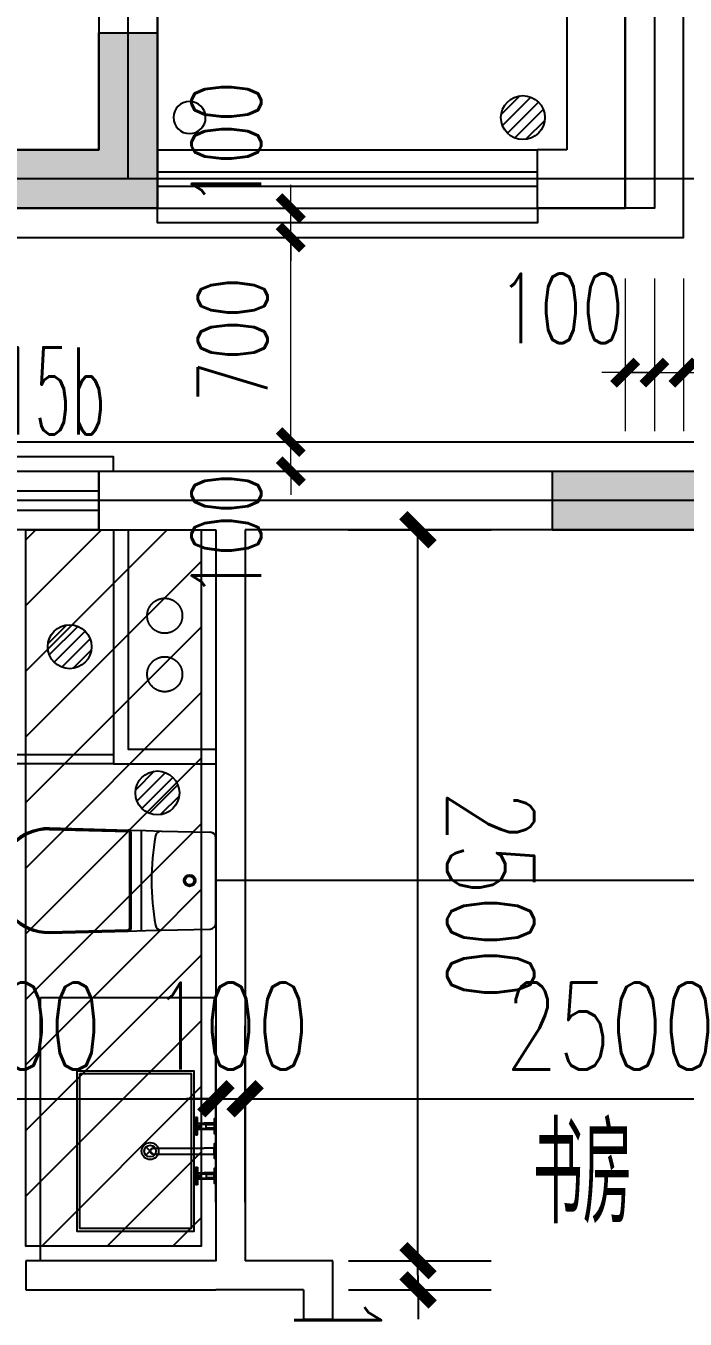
# Model space of a CAD drawing. Extents: x -59851 to 653804, y -249523 to 437614.
# Drawn here: x 536 to 2791, y 74206 to 78629 of the extents above; entities that cross this region are included whole.
import ezdxf

# ---------------------------------------------------------------- set-up
doc = ezdxf.new("R2010")
doc.units = 0
doc.header["$LTSCALE"] = 1000
doc.header["$MEASUREMENT"] = 0
doc.linetypes.add('PS', pattern=[3200, 1500, -200, 1500])
doc.layers.add('_S-PS(排水管)', color=255, linetype='Continuous', plot=False)
doc.layers.add('A-area(算半面积)', color=23, linetype='Continuous', plot=False)
for name, color, linetype in [('A-Lvtry（卫生间）', 5, 'Continuous'), ('A-外装饰线脚', 7, 'Continuous'), ('A-第三道尺寸线', 105, 'Continuous'), ('A-线脚看线', 9, 'Continuous'), ('A-降板区域', 251, 'Continuous'), ('AE-FLOR', 151, 'Continuous'), ('DOTE', 16, 'Continuous'), ('mianji', 6, 'Continuous'), ('NL', 5, 'Continuous'), ('PS', 6, 'PS'), ('PUB_HATCH', 8, 'Continuous'), ('PUB_TEXT', 7, 'Continuous'), ('WALL', 2, 'Continuous'), ('WINDOW', 4, 'Continuous'), ('WINDOW_TEXT', 7, 'Continuous'), ('剪力墙', 6, 'Continuous'), ('栏杆', 142, 'Continuous')]:
    doc.layers.add(name, color=color, linetype=linetype)
doc.layers.add('A-第四道尺寸线(线脚尺寸)', color=105, linetype='Continuous', lineweight=5)
doc.styles.add('_TCH_DIM_T3', font='SIMPLEX.shx', dxfattribs={"width": 0.705882, "bigfont": 'GBCBIG.shx'})
doc.styles.add('_TCH_WINDOW', font='SIMPLEX.shx', dxfattribs={"width": 0.7, "height": 3.5, "bigfont": 'GBCBIG.shx'})
doc.styles.get("Standard").update_dxf_attribs({"font": 'gbenor.shx', "width": 0.7, "bigfont": 'gbcbig.shx'})
doc.dimstyles.new('_TCH_ARCH&&100', dxfattribs={"dimtxt": 297.5, "dimasz": 100, "dimexe": 250, "dimexo": 300, "dimgap": 100, "dimtad": 1, "dimdec": 0, "dimzin": 0, "dimdsep": 46, "dimtxsty": '_TCH_DIM_T3', "dimblk": 'ARCHTICK', "dimcen": 0.09, "dimclrt": 7, "dimazin": 2, "dimtfac": 1, "dimtdec": 0, "dimtix": 1, "dimtmove": 2, "dimatfit": 3, "dimfxl": 0, "dimtolj": 1, "dimtzin": 0, "dimarcsym": 0})
doc.dimstyles.new('_TCH_ARCH&&80', dxfattribs={"dimtxt": 238, "dimasz": 80, "dimexe": 200, "dimexo": 240, "dimgap": 80, "dimtad": 1, "dimdec": 0, "dimzin": 0, "dimdsep": 46, "dimtxsty": '_TCH_DIM_T3', "dimblk": 'ARCHTICK', "dimcen": 0.09, "dimclrt": 7, "dimazin": 2, "dimtfac": 1, "dimtdec": 0, "dimtix": 1, "dimtmove": 2, "dimatfit": 3, "dimfxl": 0, "dimtolj": 1, "dimtzin": 0, "dimarcsym": 0})

# ---------------------------------------------------------------- blocks, each defined once
blk = doc.blocks.new('fdsfdsgfdsgb')
at = {"layer": 'mianji'}
blk.add_lwpolyline([(-208608.2, 137588.3), (-164208.2, 137588.3), (-164208.2, 135988.3), (-160408.2, 135988.3), (-160408.2, 146388.3), (-164608.2, 146388.3), (-164608.2, 147288.3), (-163408.2, 147288.3), (-163408.2, 150388.3), (-162808.2, 150388.3), (-162808.2, 157888.3), (-172908.2, 157888.3), (-172908.2, 155088.3), (-184508.2, 155088.3)], dxfattribs=at)
blk.add_lwpolyline([(-162808.2, 150588.3), (-162808.2, 150388.3), (-163408.2, 150388.3), (-163408.2, 147288.3), (-161808.2, 147288.3), (-161808.2, 150588.3)], close=True, dxfattribs=at)
blk = doc.blocks.new('zhouxianssceng0329')
at = {"layer": 'DOTE'}
for p, q in [((886.3, 144298.2), (886.3, 156469.4)), ((5501.3, 144298.2), (-3313.7, 144298.2)), ((5501.3, 143298.2), (-44988.6, 143298.2)), ((5501.3, 143198.2), (-3313.7, 143198.2)), ((5501.3, 141898.2), (-10113.7, 141898.2))]:
    blk.add_line(p, q, dxfattribs=at)
blk = doc.blocks.new('jgjlq030328')
at = {"layer": 'PUB_HATCH'}
for points in [[(-245335, 18311.9), (-245335, 17711.9), (-246985, 17711.9), (-246985, 17911.9), (-245535, 17911.9), (-245535, 18311.9)], [(-242335, 16211.9), (-242335, 16811.9), (-243985, 16811.9), (-243985, 16611.9), (-242535, 16611.9), (-242535, 16211.9)]]:
    blk.add_hatch(color=256, dxfattribs=at).paths.add_polyline_path(points)
at = {"layer": '剪力墙'}
for points in [[(-245335, 18311.9), (-245335, 17711.9), (-246985, 17711.9), (-246985, 17911.9), (-245535, 17911.9), (-245535, 18311.9)], [(-242335, 16211.9), (-242335, 16811.9), (-243985, 16811.9), (-243985, 16611.9), (-242535, 16611.9), (-242535, 16211.9)]]:
    blk.add_lwpolyline(points, close=True, dxfattribs=at)
blk = doc.blocks.new('A$C2EEA3612')
at = {"linetype": 'Continuous'}
for p, q in [((-180, 570), (-172.9, 299.7)), ((-175, 570.2), (-168, 299.8)), ((175, 570.2), (168, 299.8)), ((180, 570), (172.9, 299.7)), ((-172.9, 299.7), (-171.1, 240)), ((-163, 295), (163, 295)), ((-163, 290), (163, 290)), ((172.9, 299.7), (171.1, 240)), ((-171.6, 255), (171.6, 255)), ((-171.1, 240), (-169.5, 186.6)), ((171.1, 240), (169.5, 186.6)), ((-169.5, 186.6), (-165.6, 19.4)), ((169.5, 186.6), (165.6, 19.4)), ((-145.6, 0), (145.6, 0))]:
    blk.add_line(p, q, dxfattribs=at)
for radius in [20, 15]:
    blk.add_circle((0, 90), radius, dxfattribs=at)
for centre, radius, start, end in [((0, 570), 180, 0, 180), ((0, 570), 175, 0, 180), ((-163, 300), 10, 181.7534, 270), ((-163, 300), 5, 181.7534, 270), ((163, 300), 5, 270, 358.2466), ((163, 300), 10, 270, 358.2466), ((-149.5, 187.2), 20, 99.8557, 181.7534), ((0, -673.3), 893.4, 80.1443, 99.8557), ((149.5, 187.2), 20, 358.2466, 80.1443), ((-145.6, 20), 20, 181.7534, 270), ((145.6, 20), 20, 270, 358.2466)]:
    blk.add_arc(centre, radius, start, end, dxfattribs=at)
blk = doc.blocks.new('g3wr')
at = {"color": 251}
blk.add_wipeout([(92376.5, 176270.3), (92376.5, 176416), (92376.5, 176561.6), (92382.1, 176575.5), (92395.9, 176581.5), (92459.4, 176583.5), (92576.3, 176580.9), (92666.2, 176588.6), (92736.4, 176588), (92946.5, 176596), (92946.5, 176591), (93056.8, 176558.2), (93056.8, 176558.2), (93126.5, 176416), (93075.6, 176297.8), (92946.5, 176236), (92831.5, 176244.5), (92676.2, 176243), (92576.3, 176251), (92395.9, 176250.4)], dxfattribs=at)
at = {"xscale": -1, "rotation": 270}
blk.add_blockref('A$C2EEA3612', (92376.5, 176416), dxfattribs=at)
blk = doc.blocks.new('A$C12CE3BE6')
at = {"ltscale": 10}
for p, q in [((180, 469), (200, 469)), ((184.5, 442), (184.5, 469)), ((195.5, 442), (195.5, 469)), ((285.2, 469), (265.2, 469)), ((370, 469), (350, 469)), ((354.5, 442), (354.5, 469)), ((365.5, 442), (365.5, 469)), ((220, 412), (160, 412)), ((160, 412), (160, 405)), ((220, 405), (160, 405)), ((180, 412), (180, 435)), ((182.5, 422), (182.5, 442)), ((197.5, 442), (182.5, 442)), ((197.5, 422), (182.5, 422)), ((187, 412), (187, 422)), ((193, 412), (193, 422)), ((197.5, 422), (197.5, 442)), ((200, 412), (200, 435)), ((220, 405), (220, 412)), ((265.2, 260), (265.2, 435)), ((285.2, 260), (285.2, 435)), ((330, 412), (390, 412)), ((330, 405), (330, 412)), ((330, 405), (390, 405)), ((350, 412), (350, 435)), ((352.5, 422), (352.5, 442)), ((352.5, 442), (367.5, 442)), ((352.5, 422), (367.5, 422)), ((357, 412), (357, 422)), ((363, 412), (363, 422)), ((367.5, 422), (367.5, 442)), ((370, 412), (370, 435)), ((390, 412), (390, 405))]:
    blk.add_line(p, q, dxfattribs=at)
for p, q in [((260.9, 235.9), (289.1, 264.1)), ((260.9, 264.1), (289.1, 235.9))]:
    blk.add_line(p, q)
for points in [[(200, 435), (200, 469), (215, 469), (215, 475), (165, 475), (165, 469), (180, 469), (180, 435)], [(285.2, 435), (285.2, 469), (299.8, 469), (299.8, 475), (250.2, 475), (250.2, 469), (265.2, 469), (265.2, 435)], [(370, 435), (370, 469), (385, 469), (385, 475), (335, 475), (335, 469), (350, 469), (350, 435)]]:
    blk.add_lwpolyline(points, dxfattribs=at)
for points in [[(0, 0), (0, 400), (550, 400), (550, 0)], [(10, 10), (10, 390), (540, 390), (540, 10)]]:
    blk.add_lwpolyline(points, close=True)
for centre in [(190, 408.5), (360, 408.5)]:
    blk.add_circle(centre, 3.5, dxfattribs=at)
for radius in [29.1, 20]:
    blk.add_circle((275, 250), radius)
blk.add_arc((275.2, 260), 10, 180, 0, dxfattribs=at)
blk = doc.blocks.new('$TCHSYS$WIN2D')
for p, q in [((-0.5, 0.5), (0.5, 0.5)), ((-0.5, 0.5), (-0.5, -0.5)), ((0.5, 0.5), (0.5, -0.5)), ((0.5, 0.1667), (-0.5, 0.1667)), ((0.5, -0.1667), (-0.5, -0.1667)), ((-0.5, -0.5), (0.5, -0.5))]:
    blk.add_line(p, q)
blk = doc.blocks.new('_ArchTick')
at = {"color": 0, "linetype": 'ByBlock', "const_width": 0.4}
blk.add_lwpolyline([(-0.5, -0.5), (0.5, 0.5)], dxfattribs=at)
blk = doc.blocks.new('*D784')
at = {"layer": 'A-第三道尺寸线', "color": 0, "lineweight": -2, "transparency": 16777216}
for p, q in [((92062, 166834.8), (92062, 167438.6)), ((94562, 166834.8), (94562, 167438.6)), ((92062, 167188.6), (94562, 167188.6))]:
    blk.add_line(p, q, dxfattribs=at)
at = {"layer": 'Defpoints', "color": 0, "transparency": 16777216}
for p in [(94562, 167188.6), (92062, 166534.8), (94562, 166534.8)]:
    blk.add_point(p, dxfattribs=at)
at = {"layer": 'A-第三道尺寸线', "color": 0, "lineweight": -2, "transparency": 16777216, "xscale": 100, "yscale": 100, "zscale": 100, "rotation": 180}
blk.add_blockref('_ArchTick', (92062, 167188.6), dxfattribs=at)
at = {"layer": 'A-第三道尺寸线', "color": 0, "lineweight": -2, "transparency": 16777216, "xscale": 100, "yscale": 100, "zscale": 100}
blk.add_blockref('_ArchTick', (94562, 167188.6), dxfattribs=at)
at = {"layer": 'A-第三道尺寸线', "color": 7, "transparency": 16777216, "insert": (93312, 167437.3), "char_height": 297.5, "attachment_point": 5, "style": '_TCH_DIM_T3'}
blk.add_mtext('\\A1;2500', dxfattribs=at)
blk = doc.blocks.new('*D785')
at = {"layer": 'A-第三道尺寸线', "color": 0, "lineweight": -2, "transparency": 16777216}
for p, q in [((91962, 166834.8), (91962, 167438.6)), ((92062, 166834.8), (92062, 167438.6)), ((91962, 167188.6), (91862, 167188.6)), ((91962, 167188.6), (92062, 167188.6)), ((92062, 167188.6), (92162, 167188.6))]:
    blk.add_line(p, q, dxfattribs=at)
at = {"layer": 'Defpoints', "color": 0, "transparency": 16777216}
for p in [(92062, 167188.6), (91962, 166534.8), (92062, 166534.8)]:
    blk.add_point(p, dxfattribs=at)
at = {"layer": 'A-第三道尺寸线', "color": 0, "lineweight": -2, "transparency": 16777216, "xscale": 100, "yscale": 100, "zscale": 100}
blk.add_blockref('_ArchTick', (91962, 167188.6), dxfattribs=at)
at = {"layer": 'A-第三道尺寸线', "color": 0, "lineweight": -2, "transparency": 16777216, "xscale": 100, "yscale": 100, "zscale": 100, "rotation": 180}
blk.add_blockref('_ArchTick', (92062, 167188.6), dxfattribs=at)
at = {"layer": 'A-第三道尺寸线', "color": 7, "transparency": 16777216, "insert": (92012, 167437.3), "char_height": 297.5, "attachment_point": 5, "style": '_TCH_DIM_T3'}
blk.add_mtext('\\A1;100', dxfattribs=at)
blk = doc.blocks.new('*D786')
at = {"layer": 'A-第三道尺寸线', "color": 0, "lineweight": -2, "transparency": 16777216}
for p, q in [((90462, 166834.8), (90462, 167438.6)), ((91962, 166834.8), (91962, 167438.6)), ((90462, 167188.6), (91962, 167188.6))]:
    blk.add_line(p, q, dxfattribs=at)
at = {"layer": 'Defpoints', "color": 0, "transparency": 16777216}
for p in [(91962, 167188.6), (90462, 166534.8), (91962, 166534.8)]:
    blk.add_point(p, dxfattribs=at)
at = {"layer": 'A-第三道尺寸线', "color": 0, "lineweight": -2, "transparency": 16777216, "xscale": 100, "yscale": 100, "zscale": 100, "rotation": 180}
blk.add_blockref('_ArchTick', (90462, 167188.6), dxfattribs=at)
at = {"layer": 'A-第三道尺寸线', "color": 0, "lineweight": -2, "transparency": 16777216, "xscale": 100, "yscale": 100, "zscale": 100}
blk.add_blockref('_ArchTick', (91962, 167188.6), dxfattribs=at)
at = {"layer": 'A-第三道尺寸线', "color": 7, "transparency": 16777216, "insert": (91212, 167437.3), "char_height": 297.5, "attachment_point": 5, "style": '_TCH_DIM_T3'}
blk.add_mtext('\\A1;1500', dxfattribs=at)
blk = doc.blocks.new('*D801')
at = {"layer": 'A-第三道尺寸线', "color": 0, "lineweight": -2, "transparency": 16777216}
for p, q in [((92414.9, 169134.8), (92903.1, 169134.8)), ((92653.2, 166634.8), (92653.1, 169134.8)), ((92415, 166634.8), (92903.2, 166634.8))]:
    blk.add_line(p, q, dxfattribs=at)
at = {"layer": 'Defpoints', "color": 0, "transparency": 16777216}
for p in [(92114.9, 169134.8), (92653.1, 169134.8), (92115, 166634.8)]:
    blk.add_point(p, dxfattribs=at)
at = {"layer": 'A-第三道尺寸线', "color": 0, "lineweight": -2, "transparency": 16777216, "xscale": 100, "yscale": 100, "zscale": 100}
for p, rotation in [((92653.1, 169134.8), 90.0034833089943), ((92653.2, 166634.8), 270.0034833089943)]:
    blk.add_blockref('_ArchTick', p, dxfattribs=dict(at, rotation=rotation))
at = {"layer": 'A-第三道尺寸线', "color": 7, "transparency": 16777216, "insert": (92901.9, 167884.8), "char_height": 297.5, "attachment_point": 5, "rotation": 270.0035, "style": '_TCH_DIM_T3'}
blk.add_mtext('\\A1;2500', dxfattribs=at)
blk = doc.blocks.new('*D802')
at = {"layer": 'A-第三道尺寸线', "color": 0, "lineweight": -2, "transparency": 16777216}
for p, q in [((92653.2, 166634.8), (92653.2, 166734.8)), ((92415, 166634.8), (92903.2, 166634.8)), ((92653.3, 166534.8), (92653.2, 166634.8)), ((92415, 166534.8), (92903.3, 166534.8)), ((92653.3, 166534.8), (92653.3, 166434.8))]:
    blk.add_line(p, q, dxfattribs=at)
at = {"layer": 'Defpoints', "color": 0, "transparency": 16777216}
for p in [(92115, 166634.8), (92653.2, 166634.8), (92115, 166534.8)]:
    blk.add_point(p, dxfattribs=at)
at = {"layer": 'A-第三道尺寸线', "color": 0, "lineweight": -2, "transparency": 16777216, "xscale": 100, "yscale": 100, "zscale": 100}
for p, rotation in [((92653.2, 166634.8), 270.0034833089966), ((92653.3, 166534.8), 90.00348330899659)]:
    blk.add_blockref('_ArchTick', p, dxfattribs=dict(at, rotation=rotation))
at = {"layer": 'A-第三道尺寸线', "color": 7, "transparency": 16777216, "insert": (92378.3, 166259.8), "char_height": 297.5, "attachment_point": 5, "rotation": 270.0035, "style": '_TCH_DIM_T3'}
blk.add_mtext('\\A1;100', dxfattribs=at)
blk = doc.blocks.new('a6huxing 0323')
at = {"layer": 'AE-FLOR'}
for points in [[(10465.5, 173511.7), (11765.5, 173511.7)], [(10465.5, 173311.7), (11765.5, 173311.7)]]:
    blk.add_lwpolyline(points, dxfattribs=at)
at = {"layer": 'WALL'}
for p, q in [((11865.5, 174111.7), (11865.5, 173511.7)), ((12065.5, 174111.7), (12065.5, 173311.7)), ((10265.5, 174011.7), (10265.5, 173511.7)), ((10465.5, 173311.7), (10465.5, 174011.7)), ((10265.5, 173511.7), (6265.5, 173511.7)), ((11865.5, 173511.7), (11765.5, 173511.7)), ((11765.5, 173311.7), (11765.5, 173511.7)), ((10465.5, 173311.7), (6065.5, 173311.7)), ((12065.5, 173311.7), (11765.5, 173311.7))]:
    blk.add_line(p, q, dxfattribs=at)
at = {"layer": '栏杆'}
for points in [[(10465.5, 173436.7), (11765.5, 173436.7)], [(10465.5, 173386.7), (11765.5, 173386.7)]]:
    blk.add_lwpolyline(points, dxfattribs=at)
blk = doc.blocks.new('ssxianjiao0329')
at = {"layer": 'A-外装饰线脚'}
blk.add_lwpolyline([(2586.3, 144998.2), (2686.3, 144998.2), (2686.3, 144198.2), (2586.3, 144198.2)], dxfattribs=at)
at = {"layer": 'A-线脚看线'}
for points in [[(2286.3, 144198.2), (2286.3, 144148.2), (986.3, 144148.2), (986.3, 144198.2)], [(836.3, 143298.2), (836.3, 143348.2), (36.3, 143348.2), (36.3, 143298.2)]]:
    blk.add_lwpolyline(points, dxfattribs=at)
blk = doc.blocks.new('*D395')
at = {"layer": 'A-第四道尺寸线(线脚尺寸)', "color": 0, "lineweight": -2, "transparency": 16777216}
for p, q in [((1442.3, 84798.2), (1442.3, 84878.2)), ((1226.3, 84798.2), (1642.3, 84798.2)), ((1442.3, 84698.2), (1442.3, 84798.2)), ((1226.3, 84698.2), (1642.3, 84698.2)), ((1442.3, 84698.2), (1442.3, 84618.2))]:
    blk.add_line(p, q, dxfattribs=at)
at = {"layer": 'Defpoints', "color": 0, "transparency": 16777216}
for p in [(986.3, 84798.2), (1442.3, 84798.2), (986.3, 84698.2)]:
    blk.add_point(p, dxfattribs=at)
at = {"layer": 'A-第四道尺寸线(线脚尺寸)', "color": 0, "lineweight": -2, "transparency": 16777216, "xscale": 80, "yscale": 80, "zscale": 80}
for p, rotation in [((1442.3, 84798.2), 270), ((1442.3, 84698.2), 90)]:
    blk.add_blockref('_ArchTick', p, dxfattribs=dict(at, rotation=rotation))
at = {"layer": 'A-第四道尺寸线(线脚尺寸)', "color": 7, "transparency": 16777216, "insert": (1222.3, 85018.2), "char_height": 238, "attachment_point": 5, "rotation": 90, "style": '_TCH_DIM_T3'}
blk.add_mtext('\\A1;100', dxfattribs=at)
blk = doc.blocks.new('*D396')
at = {"layer": 'A-第四道尺寸线(线脚尺寸)', "color": 0, "lineweight": -2, "transparency": 16777216}
for p, q in [((1226.3, 84698.2), (1642.3, 84698.2)), ((1442.3, 83998.2), (1442.3, 84698.2)), ((1226.3, 83998.2), (1642.3, 83998.2))]:
    blk.add_line(p, q, dxfattribs=at)
at = {"layer": 'Defpoints', "color": 0, "transparency": 16777216}
for p in [(986.3, 84698.2), (1442.3, 84698.2), (986.3, 83998.2)]:
    blk.add_point(p, dxfattribs=at)
at = {"layer": 'A-第四道尺寸线(线脚尺寸)', "color": 0, "lineweight": -2, "transparency": 16777216, "xscale": 80, "yscale": 80, "zscale": 80}
for p, rotation in [((1442.3, 84698.2), 90), ((1442.3, 83998.2), 270)]:
    blk.add_blockref('_ArchTick', p, dxfattribs=dict(at, rotation=rotation))
at = {"layer": 'A-第四道尺寸线(线脚尺寸)', "color": 7, "transparency": 16777216, "insert": (1243.3, 84348.2), "char_height": 238, "attachment_point": 5, "rotation": 90, "style": '_TCH_DIM_T3'}
blk.add_mtext('\\A1;700', dxfattribs=at)
blk = doc.blocks.new('*D397')
at = {"layer": 'A-第四道尺寸线(线脚尺寸)', "color": 0, "lineweight": -2, "transparency": 16777216}
for p, q in [((1442.3, 83998.2), (1442.3, 84078.2)), ((1226.3, 83998.2), (1642.3, 83998.2)), ((1442.3, 83898.2), (1442.3, 83998.2)), ((1226.3, 83898.2), (1642.3, 83898.2)), ((1442.3, 83898.2), (1442.3, 83818.2))]:
    blk.add_line(p, q, dxfattribs=at)
at = {"layer": 'Defpoints', "color": 0, "transparency": 16777216}
for p in [(986.3, 83998.2), (1442.3, 83998.2), (986.3, 83898.2)]:
    blk.add_point(p, dxfattribs=at)
at = {"layer": 'A-第四道尺寸线(线脚尺寸)', "color": 0, "lineweight": -2, "transparency": 16777216, "xscale": 80, "yscale": 80, "zscale": 80}
for p, rotation in [((1442.3, 83998.2), 270), ((1442.3, 83898.2), 90)]:
    blk.add_blockref('_ArchTick', p, dxfattribs=dict(at, rotation=rotation))
at = {"layer": 'A-第四道尺寸线(线脚尺寸)', "color": 7, "transparency": 16777216, "insert": (1222.3, 83678.2), "char_height": 238, "attachment_point": 5, "rotation": 90, "style": '_TCH_DIM_T3'}
blk.add_mtext('\\A1;100', dxfattribs=at)
blk = doc.blocks.new('*D401')
at = {"layer": 'A-第四道尺寸线(线脚尺寸)', "color": 0, "lineweight": -2, "transparency": 16777216}
for p, q in [((2586.3, 84558.2), (2586.3, 84035.9)), ((2686.3, 84558.2), (2686.3, 84035.9)), ((2586.3, 84235.9), (2506.3, 84235.9)), ((2586.3, 84235.9), (2686.3, 84235.9)), ((2686.3, 84235.9), (2766.3, 84235.9))]:
    blk.add_line(p, q, dxfattribs=at)
at = {"layer": 'Defpoints', "color": 0, "transparency": 16777216}
for p in [(2586.3, 84798.2), (2686.3, 84798.2), (2686.3, 84235.9)]:
    blk.add_point(p, dxfattribs=at)
at = {"layer": 'A-第四道尺寸线(线脚尺寸)', "color": 0, "lineweight": -2, "transparency": 16777216, "xscale": 80, "yscale": 80, "zscale": 80}
blk.add_blockref('_ArchTick', (2586.3, 84235.9), dxfattribs=at)
at = {"layer": 'A-第四道尺寸线(线脚尺寸)', "color": 0, "lineweight": -2, "transparency": 16777216, "xscale": 80, "yscale": 80, "zscale": 80, "rotation": 180}
blk.add_blockref('_ArchTick', (2686.3, 84235.9), dxfattribs=at)
at = {"layer": 'A-第四道尺寸线(线脚尺寸)', "color": 7, "transparency": 16777216, "insert": (2366.3, 84455.9), "char_height": 238, "attachment_point": 5, "style": '_TCH_DIM_T3'}
blk.add_mtext('\\A1;100', dxfattribs=at)
blk = doc.blocks.new('*D402')
at = {"layer": 'A-第四道尺寸线(线脚尺寸)', "color": 0, "lineweight": -2, "transparency": 16777216}
for p, q in [((2686.3, 84558.2), (2686.3, 84035.9)), ((2786.3, 84558.2), (2786.3, 84035.9)), ((2686.3, 84235.9), (2606.3, 84235.9)), ((2686.3, 84235.9), (2786.3, 84235.9)), ((2786.3, 84235.9), (2866.3, 84235.9))]:
    blk.add_line(p, q, dxfattribs=at)
at = {"layer": 'Defpoints', "color": 0, "transparency": 16777216}
for p in [(2686.3, 84798.2), (2786.3, 84798.2), (2786.3, 84235.9)]:
    blk.add_point(p, dxfattribs=at)
at = {"layer": 'A-第四道尺寸线(线脚尺寸)', "color": 0, "lineweight": -2, "transparency": 16777216, "xscale": 80, "yscale": 80, "zscale": 80}
blk.add_blockref('_ArchTick', (2686.3, 84235.9), dxfattribs=at)
at = {"layer": 'A-第四道尺寸线(线脚尺寸)', "color": 0, "lineweight": -2, "transparency": 16777216, "xscale": 80, "yscale": 80, "zscale": 80, "rotation": 180}
blk.add_blockref('_ArchTick', (2786.3, 84235.9), dxfattribs=at)
at = {"layer": 'A-第四道尺寸线(线脚尺寸)', "color": 7, "transparency": 16777216, "insert": (3006.3, 84455.9), "char_height": 238, "attachment_point": 5, "style": '_TCH_DIM_T3'}
blk.add_mtext('\\A1;100', dxfattribs=at)
blk = doc.blocks.new('_LV13')
at = {"color": 0}
for p, q in [((-0.071, 0.495), (-0.495, 0.071)), ((0.183, 0.465), (-0.465, -0.183)), ((0.354, 0.354), (-0.354, -0.354)), ((0.465, 0.183), (-0.183, -0.465)), ((0.495, -0.071), (0.071, -0.495))]:
    blk.add_line(p, q, dxfattribs=at)
blk.add_circle((0, 0), 0.5)
blk = doc.blocks.new('jfdsajkjke50505')
at = {"layer": 'NL', "ltscale": 0.5, "extrusion": (0, 0, -1), "xscale": -150, "yscale": 150, "zscale": -150}
for p in [(93101.1, 53829.8), (92801.1, 53329.8)]:
    blk.add_blockref('_LV13', p, dxfattribs=at)
blk = doc.blocks.new('jfajjkjkjh')
at = {"layer": '_S-PS(排水管)'}
blk.add_lwpolyline([(-74953.3, 51730.6, 1), (-75063.3, 51730.6, 1)], format="xyb", close=True, dxfattribs=at)
at = {"layer": 'NL', "ltscale": 0.5, "extrusion": (0, 0, -1), "xscale": -150, "yscale": 150, "zscale": -150}
blk.add_blockref('_LV13', (73868.3, 51730.6), dxfattribs=at)
blk = doc.blocks.new('a5huxing0323')
at = {"layer": 'A-Lvtry（卫生间）'}
for points in [[(91612, 168364.8), (90462, 168364.8)], [(91612, 168334.8), (90462, 168334.8)]]:
    blk.add_lwpolyline(points, dxfattribs=at)
blk.add_lwpolyline([(91362, 167534.8), (91962, 167534.8), (91962, 166634.8), (91362, 166634.8)], close=True, dxfattribs=at)
at = {"layer": 'PS', "ltscale": 0.5}
for centre in [(91787, 168840.8), (91787, 168640.8)]:
    blk.add_circle(centre, 60, dxfattribs=at)
at = {"layer": 'WALL'}
for p, q in [((91962, 169334.8), (91562, 169334.8)), ((91562, 169334.8), (91562, 169134.8)), ((94762, 169334.8), (91962, 169334.8)), ((91562, 169134.8), (91962, 169134.8)), ((94562, 169134.8), (92062, 169134.8)), ((92062, 169134.8), (92062, 166634.8)), ((91962, 166634.8), (91312, 166634.8)), ((91312, 166634.8), (91312, 166534.8)), ((92362, 166634.8), (92062, 166634.8)), ((92362, 166434.8), (92362, 166634.8)), ((91312, 166534.8), (91962, 166534.8)), ((92262, 166534.8), (91962, 166534.8)), ((92262, 166534.8), (92262, 166434.8)), ((92262, 166434.8), (92362, 166434.8))]:
    blk.add_line(p, q, dxfattribs=at)
for points in [[(91612, 169134.8), (91612, 168334.8), (91962, 168334.8)], [(91662, 169134.8), (91662, 168384.8), (91962, 168384.8)]]:
    blk.add_lwpolyline(points, dxfattribs=at)
at = {"layer": 'A-Lvtry（卫生间）', "xscale": -1}
blk.add_blockref('g3wr', (184338.6, -8481.1), dxfattribs=at)
at = {"layer": 'A-Lvtry（卫生间）', "rotation": 270}
blk.add_blockref('A$C12CE3BE6', (91487, 167284.7), dxfattribs=at)
at = {"layer": 'WINDOW'}
ref = blk.add_blockref('$TCHSYS$WIN2D', (91212, 169234.8), dxfattribs=dict(at, xscale=700, yscale=200, zscale=700, rotation=180))
ref.add_attrib('A', 'C0715b', (90830.5, 169461), dxfattribs={"layer": 'WINDOW_TEXT', "height": 297.5, "style": '_TCH_WINDOW', "width": 0.494118})
at = {"layer": 'PUB_TEXT', "width": 0.7}
blk.add_text('书房', height=337.59, dxfattribs=at).set_placement((93047.1, 166762.5))
at = {"layer": 'A-第三道尺寸线'}
for p1, p2, distance, picture, middle in [((92115, 166634.8), (92114.9, 169134.8), -538.2, '*D801', (92901.9, 167884.8)), ((90462, 166534.8), (91962, 166534.8), 653.8, '*D786', (91212, 167437.3)), ((91962, 166534.8), (92062, 166534.8), 653.8, '*D785', (92012, 167437.3)), ((92062, 166534.8), (94562, 166534.8), 653.8, '*D784', (93312, 167437.3))]:
    dim = blk.add_aligned_dim(p1=p1, p2=p2, distance=distance, dimstyle='_TCH_ARCH&&100', dxfattribs=at)
    dim.commit()
    dim.dimension.update_dxf_attribs({"geometry": picture, "text_midpoint": middle})
dim = blk.add_linear_dim(base=(92653.2, 166634.8), p1=(92115, 166534.8), p2=(92115, 166634.8), angle=90.0035, dimstyle='_TCH_ARCH&&100', dxfattribs=at)
dim.commit()
dim.dimension.update_dxf_attribs({"geometry": '*D802', "text_midpoint": (92378.3, 166259.8), "dimtype": 129})
at = {"layer": 'A-降板区域'}
h = blk.add_hatch(dxfattribs=at)
h.set_pattern_fill('ANSI31', color=256, scale=100)
h.set_pattern_definition([(45, (89126.37, 0.02), (-112.2532, 112.2532), [])])
h.paths.add_polyline_path([(91912, 169134.8), (91912, 166684.8), (91312, 166684.8), (91312, 169134.8)])
blk.add_lwpolyline([(91912, 169134.8), (91912, 166684.8), (91312, 166684.8), (91312, 169134.8)], close=True, dxfattribs=at)
at = {"layer": 'WALL'}
blk.add_line((91962, 169134.8), (91962, 166634.8), dxfattribs=at)
blk = doc.blocks.new('34cengxianjiao0427')
at = {"layer": 'A-第四道尺寸线(线脚尺寸)'}
for base, p1, p2, angle, picture, middle in [((1442.3, 84798.2), (986.3, 84698.2), (986.3, 84798.2), 90, '*D395', (1222.3, 85018.2)), ((2686.3, 84235.9), (2586.3, 84798.2), (2686.3, 84798.2), 360, '*D401', (2366.3, 84455.9)), ((2786.3, 84235.9), (2686.3, 84798.2), (2786.3, 84798.2), 0, '*D402', (3006.3, 84455.9)), ((1442.3, 83998.2), (986.3, 83898.2), (986.3, 83998.2), 90, '*D397', (1222.3, 83678.2))]:
    dim = blk.add_linear_dim(base=base, p1=p1, p2=p2, angle=angle, dimstyle='_TCH_ARCH&&80', dxfattribs=at)
    dim.commit()
    dim.dimension.update_dxf_attribs({"geometry": picture, "text_midpoint": middle, "dimtype": 129})
dim = blk.add_aligned_dim(p1=(986.3, 83998.2), p2=(986.3, 84698.2), distance=-456, dimstyle='_TCH_ARCH&&80', dxfattribs=at)
dim.commit()
dim.dimension.update_dxf_attribs({"geometry": '*D396', "text_midpoint": (1243.3, 84348.2)})

msp = doc.modelspace()

# ---------------------------------------------------------------- block references
for name, p in [('zhouxianssceng0329', (0, -66192.5)), ('fdsfdsgfdsgb', (164394.5, -69282.6))]:
    msp.add_blockref(name, p)
at = {"layer": '剪力墙'}
msp.add_blockref('jgjlq030328', (246321.3, 60293.8), dxfattribs=at)

# ---------------------------------------------------------------- next in the draw order: block references
msp.add_blockref('a5huxing0323', (-90775.7, -92229.1))

# ---------------------------------------------------------------- next in the draw order: block references
msp.add_blockref('a6huxing 0323', (-9479.2, -95306))
at = {"layer": 'A-area(算半面积)'}
msp.add_blockref('jfdsajkjke50505', (93787.4, 22675.9), dxfattribs=at)

# ---------------------------------------------------------------- next in the draw order: linework, layer by layer
msp.add_lwpolyline([(-3063.7, 66505.7), (1086.3, 66505.7), (1086.3, 66605.7), (4086.3, 66605.7), (4086.3, 67205.7), (4786.3, 67205.7), (4786.3, 73905.7), (4086.3, 73905.7), (4086.3, 77205.7), (-113.7, 77205.7), (-113.7, 77905.7), (2786.3, 77905.7), (2786.3, 81405.7), (2386.3, 81405.7), (2386.3, 87805.7), (1686.3, 87805.7), (1686.3, 88705.7), (-8613.7, 88705.7), (-8613.7, 85905.7), (-20213.7, 85905.7), (-20213.7, 82705.7)])

# ---------------------------------------------------------------- next in the draw order: block references
msp.add_blockref('ssxianjiao0329', (0, -66192.5))
msp.add_blockref('jfajjkjkjh', (76104.6, 26585.2), dxfattribs=at)
at = {"layer": 'A-第四道尺寸线(线脚尺寸)'}
msp.add_blockref('34cengxianjiao0427', (0, -6792.5), dxfattribs=at)

doc.saveas('drawing.dxf')
